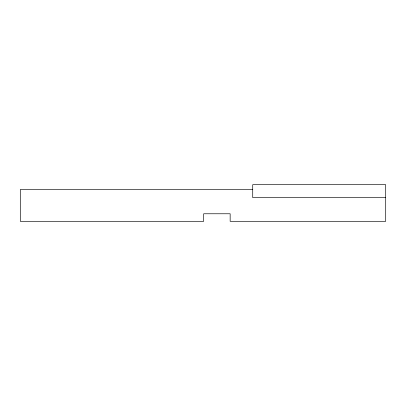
<?xml version="1.0" encoding="UTF-8"?>
<svg xmlns="http://www.w3.org/2000/svg" width="406" height="406" viewBox="0 0 406 406"><rect width="100%" height="100%" fill="white"/><g stroke="black" fill="none" stroke-linecap="round" stroke-linejoin="round"><path stroke-width="0.61" d="M252.72 189.536L20.3 189.536L20.3 221.311L203.685 221.311L203.685 213.769L230.156 213.769L230.156 221.311L385.7 221.311L385.7 184.689L252.72 184.689L252.72 197.615L385.7 197.615"/></g></svg>
